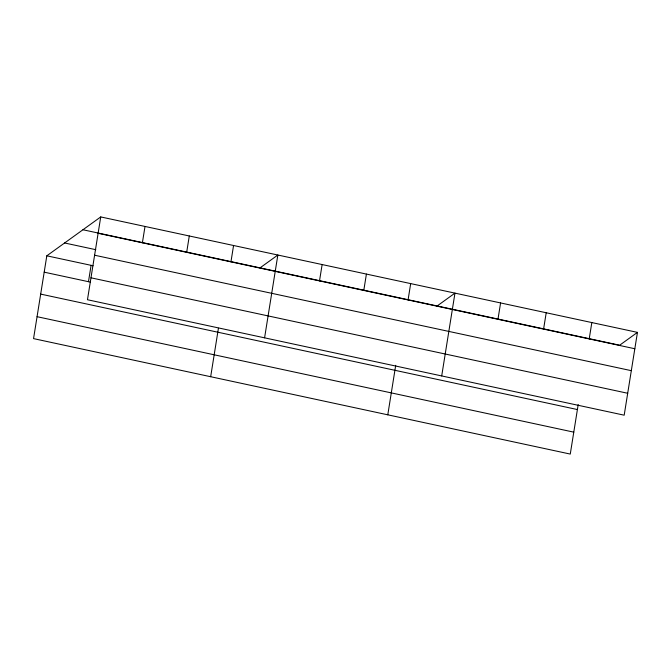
<?xml version="1.0" encoding="UTF-8"?>
<svg xmlns="http://www.w3.org/2000/svg" width="671" height="671" viewBox="0 0 671 671"><rect width="100%" height="100%" fill="white"/><g stroke="black" fill="none" stroke-linecap="round" stroke-linejoin="round"><path stroke-width="1.01" d="M100.734 216.926L87.465 299.736L624.189 415.19L637.45 332.38L100.734 216.926L46.811 255.81L33.55 338.62L570.266 454.074L578.201 404.571M88.471 281.694L91.097 265.33M142.386 242.81L145.011 226.446M186.672 252.338L189.289 235.974M210.669 376.716L218.436 328.211M230.95 261.858L233.567 245.502M264.584 337.84L277.844 255.022L260.054 267.855M319.505 280.914L322.13 264.55M363.783 290.434L366.408 274.078M387.788 414.821L395.714 365.318M408.069 299.962L410.686 283.598M441.703 375.936L454.963 293.126L437.173 305.959M497.966 319.304L500.583 302.94M543.585 329.117L546.211 312.753M589.205 338.93L591.83 322.566M637.45 332.38L619.66 345.213L82.936 229.759M98.109 233.282L634.833 348.744M64.609 242.977L95.802 249.687M94.594 255.215L631.319 370.669M46.811 255.81L93.11 265.766M90.979 277.811L627.695 393.265M44.194 272.166L90.484 282.13M40.679 294.099L577.404 409.553M37.064 316.687L573.78 432.149"/></g></svg>
